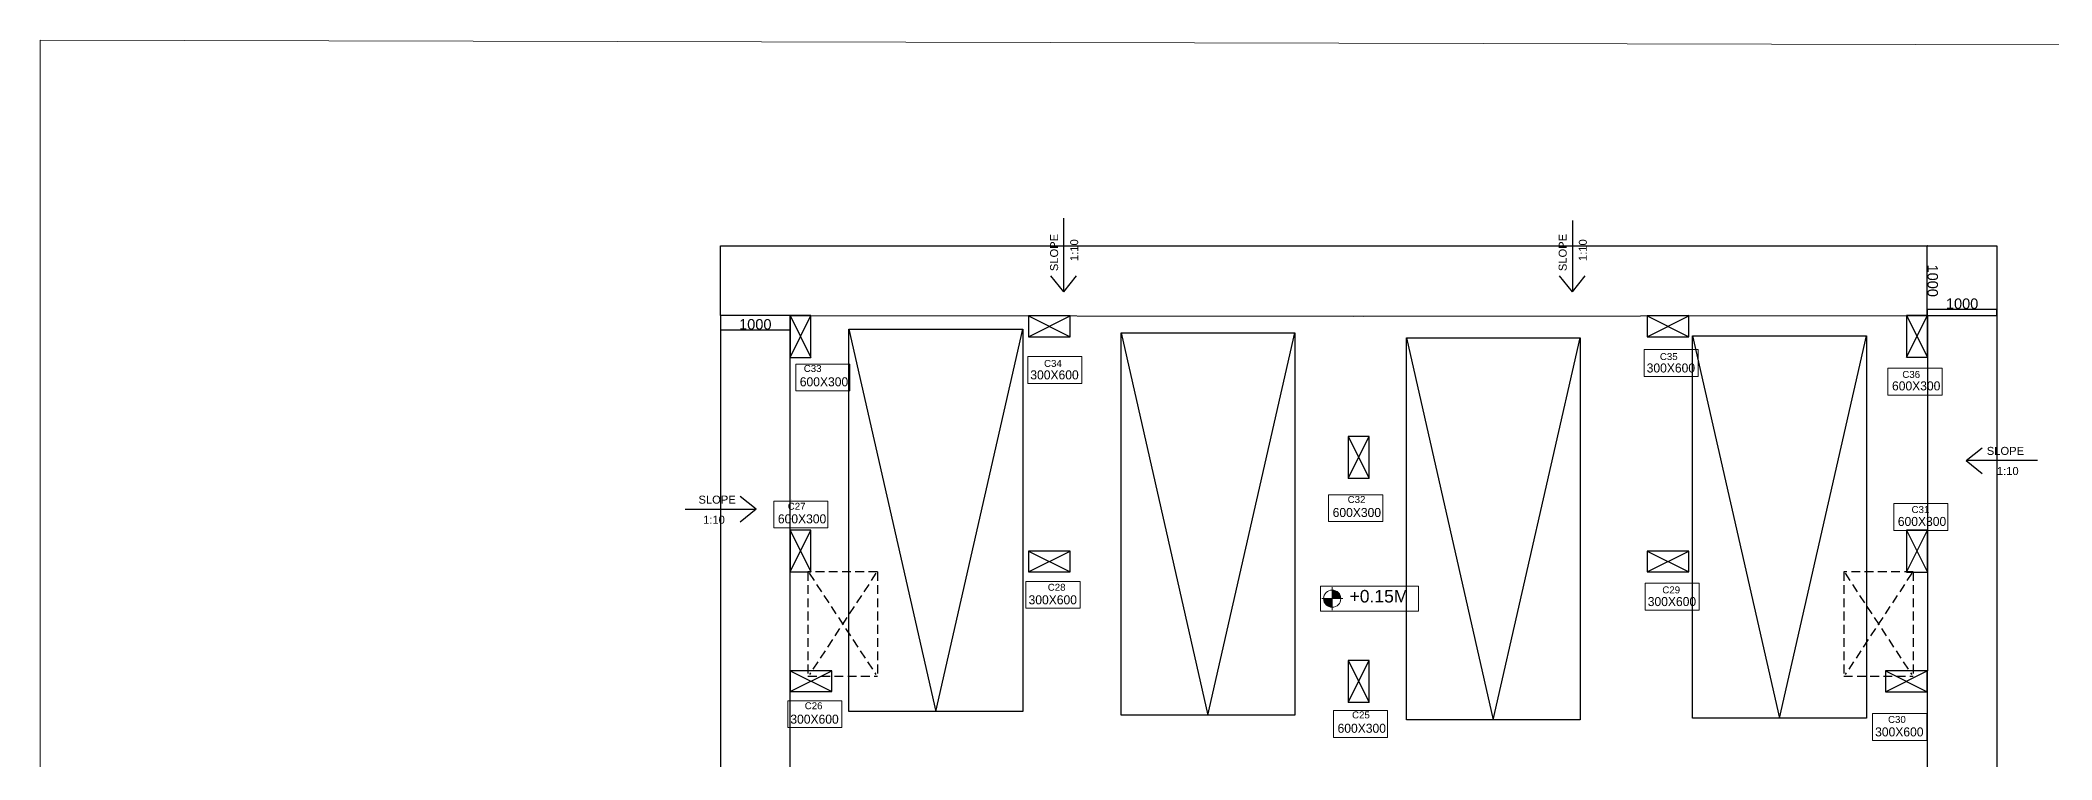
# Model space of a CAD drawing. Header units: millimetres. Extents: x -1932176 to 78768, y -1967 to 1266654.
# Drawn here: x -352314 to -323373, y 491170 to 501521 of the extents above; entities that cross this region are included whole.
import ezdxf

# ---------------------------------------------------------------- set-up
doc = ezdxf.new("R2010")
doc.units = ezdxf.units.MM
doc.linetypes.add('DASHED2', pattern=[9.525, 6.35, -3.175])
doc.layers.add('column', color=7, linetype='Continuous')
for name, color, linetype, lineweight in [('Layer2', 7, 'Continuous', 5), ('LEVEL', 252, 'Continuous', 13), ('SHEET', 7, 'Continuous', 13), ('text', 252, 'Continuous', 5)]:
    doc.layers.add(name, color=color, linetype=linetype, lineweight=lineweight)
doc.styles.get("Standard").update_dxf_attribs({"font": 'arial.ttf'})
doc.dimstyles.new('ISO-25', dxfattribs={"dimtxt": 150, "dimasz": 2.5, "dimexe": 1.25, "dimexo": 0.625, "dimtad": 1, "dimtxsty": 'Standard', "dimcen": 2.5, "dimadec": 0, "dimazin": 0, "dimtfac": 1, "dimtmove": 0, "dimatfit": 3, "dimfxl": 1, "dimarcsym": 0})

# ---------------------------------------------------------------- blocks, each defined once
blk = doc.blocks.new('*D548')
at = {"color": 0, "lineweight": -2, "ltscale": 30, "transparency": 16777216}
for p, q in [((-325163, 497560), (-325163, 497654)), ((-325160, 497653), (-324165, 497653)), ((-324163, 497560), (-324163, 497654))]:
    blk.add_line(p, q, dxfattribs=at)
at = {"color": 0, "ltscale": 30, "transparency": 16777216}
for points in [[(-325160, 497654), (-325160, 497653), (-325163, 497653)], [(-324165, 497654), (-324165, 497653), (-324163, 497653)]]:
    blk.add_solid(points, dxfattribs=at)
at = {"layer": 'Defpoints', "color": 0, "ltscale": 30, "transparency": 16777216}
for p in [(-325163, 497559), (-324163, 497653), (-324163, 497559)]:
    blk.add_point(p, dxfattribs=at)
at = {"color": 0, "ltscale": 30, "transparency": 16777216, "insert": (-324663, 497730), "char_height": 150, "attachment_point": 5}
blk.add_mtext('1000', dxfattribs=at)
blk = doc.blocks.new('*D549')
at = {"color": 0, "lineweight": -2, "ltscale": 30, "transparency": 16777216}
for p, q in [((-325163, 498562), (-325166, 498562)), ((-325164, 497562), (-325164, 498560)), ((-325163, 497559), (-325166, 497559))]:
    blk.add_line(p, q, dxfattribs=at)
at = {"color": 0, "ltscale": 30, "transparency": 16777216}
for points in [[(-325164, 498560), (-325165, 498560), (-325164, 498562)], [(-325164, 497562), (-325165, 497562), (-325164, 497559)]]:
    blk.add_solid(points, dxfattribs=at)
at = {"layer": 'Defpoints', "color": 0, "ltscale": 30, "transparency": 16777216}
for p in [(-325164, 498562), (-325163, 498562), (-325163, 497559)]:
    blk.add_point(p, dxfattribs=at)
at = {"color": 0, "ltscale": 30, "transparency": 16777216, "insert": (-325087, 498061), "char_height": 150, "attachment_point": 5, "rotation": 270.0015}
blk.add_mtext('1000', dxfattribs=at)
blk = doc.blocks.new('*D550')
at = {"color": 0, "lineweight": -2, "ltscale": 30, "transparency": 16777216}
for p, q in [((-342526, 497561), (-342527, 497356)), ((-341525, 497558), (-341526, 497353)), ((-342524, 497357), (-341529, 497354))]:
    blk.add_line(p, q, dxfattribs=at)
at = {"color": 0, "ltscale": 30, "transparency": 16777216}
for points in [[(-342524, 497358), (-342524, 497357), (-342527, 497357)], [(-341529, 497354), (-341529, 497354), (-341526, 497354)]]:
    blk.add_solid(points, dxfattribs=at)
at = {"layer": 'Defpoints', "color": 0, "ltscale": 30, "transparency": 16777216}
for p in [(-342526, 497562), (-341525, 497559), (-341526, 497354)]:
    blk.add_point(p, dxfattribs=at)
at = {"color": 0, "ltscale": 30, "transparency": 16777216, "insert": (-342026, 497433), "char_height": 150, "attachment_point": 5, "rotation": 359.8268}
blk.add_mtext('1000', dxfattribs=at)

msp = doc.modelspace()

# ---------------------------------------------------------------- hatches: boundary and pattern name
at = {"layer": 'LEVEL'}
h = msp.add_hatch(color=7, dxfattribs=at)
h.dxf.hatch_style = 1
h.paths.add_polyline_path([(-333725.76361, 493488.22103), (-333849.99279, 493488.22103, 0.0015394316), (-333849.99515, 493487.45605, 0.4142135624), (-333725.76361, 493363.22452)])
h.paths.add_polyline_path([(-333725.76361, 493611.68759), (-333725.76361, 493488.22103), (-333601.53443, 493488.22103, 0.4124111554)])

# ---------------------------------------------------------------- linework, layer by layer
at = {"ltscale": 30}
for p, q in [((-337587.44796, 497901.67045), (-337587.44796, 498959.55264)), ((-324162.52032, 498562.48939), (-324162.52032, 497558.99044)), ((-328594.03032, 497575.0952), (-328594.03032, 497575.50146)), ((-341508.60613, 494912.45579), (-341508.60343, 494912.45579))]:
    msp.add_line(p, q, dxfattribs=at)
for p, q in [((-330270.12915, 498926.56883), (-330270.12915, 497901.67045)), ((-337587.44796, 497901.67045), (-337772.49287, 498133.33166)), ((-337587.44796, 497901.67045), (-337402.40306, 498133.33166)), ((-330270.12915, 497901.67045), (-330455.17406, 498133.33166)), ((-330270.12915, 497901.67045), (-330085.08425, 498133.33166)), ((-341525.41733, 497558.99044), (-341225.41733, 496958.99044)), ((-341525.41733, 496958.99044), (-341225.41733, 497558.99044)), ((-338094.03032, 497255.69164), (-337494.03032, 497555.69164)), ((-338094.03032, 497555.69164), (-337494.03032, 497255.69164)), ((-329194.03032, 497255.69164), (-328594.03032, 497555.69164)), ((-329194.03032, 497555.69164), (-328594.03032, 497255.69164)), ((-325462.52063, 497559.23582), (-325162.52063, 496959.23582)), ((-325462.52063, 496959.23582), (-325162.52063, 497559.23582)), ((-333495.92503, 495822.46026), (-333195.92503, 495222.46026)), ((-333495.92503, 495222.46026), (-333195.92503, 495822.46026)), ((-324605.21177, 495473.37393), (-324373.55057, 495658.41884)), ((-323580.3134, 495473.37393), (-324605.21177, 495473.37393)), ((-324605.21177, 495473.37393), (-324373.55057, 495288.32902)), ((-342011.40582, 494772.45127), (-342243.06702, 494957.49618)), ((-343036.30419, 494772.45127), (-342011.40582, 494772.45127)), ((-342011.40582, 494772.45127), (-342243.06702, 494587.40636)), ((-341524.91752, 494472.46026), (-341224.91752, 493872.46026)), ((-341524.91752, 493872.46026), (-341224.91752, 494472.46026)), ((-338094.03032, 493872.46026), (-337494.03032, 494172.46026)), ((-338094.03032, 494172.46026), (-337494.03032, 493872.46026)), ((-329194.03032, 493872.46026), (-328594.03032, 494172.46026)), ((-329194.03032, 494172.46026), (-328594.03032, 493872.46026)), ((-333495.92129, 492599.98519), (-333195.92129, 491999.98519)), ((-333495.92129, 491999.98519), (-333195.92129, 492599.98519)), ((-341524.69381, 492151.05338), (-340924.69381, 492451.05338)), ((-341524.69381, 492451.05338), (-340924.69381, 492151.05338)), ((-325763.3768, 492148.9165), (-325163.3768, 492448.9165)), ((-325763.3768, 492448.9165), (-325163.3768, 492148.9165))]:
    msp.add_line(p, q)
at = {"linetype": 'ByBlock', "transparency": 16777216}
msp.add_line((-342525.94373, 498562.01575), (-324162.52032, 498562.48939), dxfattribs=at)
at = {"transparency": 16777216}
for p, q in [((-342525.94373, 497562.01575), (-342525.94373, 498562.01575)), ((-341525.41733, 497558.99044), (-342525.94373, 497562.01575)), ((-342525.94373, 497562.01575), (-342525.94373, 487332.62165)), ((-325162.52032, 497558.99044), (-324162.52032, 497558.99044)), ((-324162.52032, 497558.99044), (-324162.52032, 487322.40545))]:
    msp.add_line(p, q, dxfattribs=at)
at = {"color": 252, "transparency": 16777216}
for p, q in [((-340678.22647, 491862.8914), (-340678.22647, 497362.8914)), ((-340678.22647, 497362.8914), (-338178.22647, 497362.8914)), ((-340678.22647, 497362.8914), (-339428.22647, 491862.8914)), ((-339428.22647, 491862.8914), (-338178.22647, 497362.8914)), ((-338178.22647, 497362.8914), (-338178.22647, 491862.8914)), ((-336764.06877, 491809.83375), (-336764.06877, 497309.83375)), ((-336764.06877, 497309.83375), (-334264.06877, 497309.83375)), ((-336764.06877, 497309.83375), (-335514.06877, 491809.83375)), ((-335514.06877, 491809.83375), (-334264.06877, 497309.83375)), ((-334264.06877, 497309.83375), (-334264.06877, 491809.83375)), ((-332657.87286, 491741.65907), (-332657.87286, 497241.65907)), ((-332657.87286, 497241.65907), (-330157.87286, 497241.65907)), ((-332657.87286, 497241.65907), (-331407.87286, 491741.65907)), ((-331407.87286, 491741.65907), (-330157.87286, 497241.65907)), ((-330157.87286, 497241.65907), (-330157.87286, 491741.65907)), ((-328540.24652, 491768.99343), (-328540.24652, 497268.99343)), ((-328540.24652, 497268.99343), (-326040.24652, 497268.99343)), ((-328540.24652, 497268.99343), (-327290.24652, 491768.99343)), ((-327290.24652, 491768.99343), (-326040.24652, 497268.99343)), ((-326040.24652, 497268.99343), (-326040.24652, 491768.99343)), ((-338178.22647, 491862.8914), (-340678.22647, 491862.8914)), ((-334264.06877, 491809.83375), (-336764.06877, 491809.83375)), ((-330157.87286, 491741.65907), (-332657.87286, 491741.65907)), ((-326040.24652, 491768.99343), (-328540.24652, 491768.99343))]:
    msp.add_line(p, q, dxfattribs=at)
at = {"linetype": 'DASHED2', "ltscale": 20}
for p, q in [((-340269.72151, 493872.46026), (-341269.72151, 493872.46026)), ((-341269.72151, 493872.46026), (-341268.37672, 492374.17108)), ((-341249.70355, 493852.46026), (-340289.72151, 492394.17108)), ((-340289.72151, 493852.46026), (-341248.39466, 492394.17108)), ((-325366.89444, 493872.46026), (-326366.89444, 493872.46026)), ((-326366.89444, 493872.46026), (-326365.54965, 492374.17108)), ((-326346.87648, 493852.46026), (-325386.89444, 492394.17108)), ((-325386.89444, 493852.46026), (-326345.5676, 492394.17108)), ((-341268.37672, 492374.17108), (-340269.72151, 492374.17108)), ((-326365.54965, 492374.17108), (-325366.89444, 492374.17108))]:
    msp.add_line(p, q, dxfattribs=at)
at = {"linetype": 'DASHED2', "ltscale": 20, "transparency": 33554687}
for p, q in [((-340269.72151, 493872.46026), (-340269.72151, 492374.17108)), ((-325366.89444, 493872.46026), (-325366.89444, 492374.17108))]:
    msp.add_line(p, q, dxfattribs=at)
for points in [[(-341525.41733, 496958.99044), (-341225.41733, 496958.99044), (-341225.41733, 497558.99044), (-341525.41733, 497558.99044)], [(-338094.03032, 497255.69164), (-337494.03032, 497255.69164), (-337494.03032, 497555.69164), (-338094.03032, 497555.69164)], [(-329194.03032, 497255.69164), (-328594.03032, 497255.69164), (-328594.03032, 497555.69164), (-329194.03032, 497555.69164)], [(-325462.52063, 496959.23582), (-325162.52063, 496959.23582), (-325162.52063, 497559.23582), (-325462.52063, 497559.23582)], [(-333495.92503, 495222.46026), (-333195.92503, 495222.46026), (-333195.92503, 495822.46026), (-333495.92503, 495822.46026)], [(-341524.91752, 493872.46026), (-341224.91752, 493872.46026), (-341224.91752, 494472.46026), (-341524.91752, 494472.46026)], [(-338094.03032, 493872.46026), (-337494.03032, 493872.46026), (-337494.03032, 494172.46026), (-338094.03032, 494172.46026)], [(-329194.03032, 493872.46026), (-328594.03032, 493872.46026), (-328594.03032, 494172.46026), (-329194.03032, 494172.46026)], [(-333495.92129, 491999.98519), (-333195.92129, 491999.98519), (-333195.92129, 492599.98519), (-333495.92129, 492599.98519)], [(-341524.69381, 492151.05338), (-340924.69381, 492151.05338), (-340924.69381, 492451.05338), (-341524.69381, 492451.05338)], [(-325763.3768, 492148.9165), (-325163.3768, 492148.9165), (-325163.3768, 492448.9165), (-325763.3768, 492448.9165)]]:
    msp.add_lwpolyline(points, close=True)
at = {"transparency": 16777216}
msp.add_lwpolyline([(-340554.83977, 486179.04781), (-336119.86297, 486179.04781), (-336119.86297, 487339.80075), (-341524.03032, 487328.64679), (-341525.41733, 497558.99044), (-333269.03032, 497552.23442)], dxfattribs=at)
at = {"linetype": 'ByBlock', "transparency": 33554687}
msp.add_lwpolyline([(-333419.03032, 497552.23442), (-325162.64332, 497558.99044), (-325164.03032, 487328.64679), (-330568.19768, 487339.80075)], dxfattribs=at)
at = {"layer": 'column'}
for p, q in [((-325463.14342, 494470.28265), (-325163.14342, 493870.28265)), ((-325463.14342, 493870.28265), (-325163.14342, 494470.28265))]:
    msp.add_line(p, q, dxfattribs=at)
msp.add_lwpolyline([(-325463.14342, 493870.28265), (-325163.14342, 493870.28265), (-325163.14342, 494470.28265), (-325463.14342, 494470.28265)], close=True, dxfattribs=at)
at = {"layer": 'Layer2', "color": 252, "true_color": 0x939598, "transparency": 16777216}
for points in [[(-338106.87522, 496971.65815), (-337327.13081, 496971.65815), (-337327.13081, 496584.47757), (-338106.87522, 496584.47757)], [(-329239.06395, 497070.79486), (-328459.31954, 497070.79486), (-328459.31954, 496683.61428), (-329239.06395, 496683.61428)], [(-341444.87662, 496863.03039), (-340665.13221, 496863.03039), (-340665.13221, 496475.84982), (-341444.87662, 496475.84982)], [(-325730.5412, 496804.18819), (-324950.79679, 496804.18819), (-324950.79679, 496417.00761), (-325730.5412, 496417.00761)], [(-333778.08102, 494982.74555), (-332998.3366, 494982.74555), (-332998.3366, 494595.56497), (-333778.08102, 494595.56497)], [(-341760.09854, 494891.46066), (-340980.35413, 494891.46066), (-340980.35413, 494504.28008), (-341760.09854, 494504.28008)], [(-338131.98793, 493735.80238), (-337352.24352, 493735.80238), (-337352.24352, 493348.62181), (-338131.98793, 493348.62181)], [(-329223.51722, 493710.69911), (-328443.77281, 493710.69911), (-328443.77281, 493323.51854), (-329223.51722, 493323.51854)]]:
    msp.add_lwpolyline(points, close=True, dxfattribs=at)
at = {"layer": 'Layer2', "color": 252, "true_color": 0x939598, "transparency": 33554687}
for points in [[(-325646.91159, 494853.90883), (-324867.16718, 494853.90883), (-324867.16718, 494466.72826), (-325646.91159, 494466.72826)], [(-341559.65657, 492018.62779), (-340779.91216, 492018.62779), (-340779.91216, 491631.44721), (-341559.65657, 491631.44721)], [(-333707.59273, 491878.72256), (-332927.84832, 491878.72256), (-332927.84832, 491491.54199), (-333707.59273, 491491.54199)], [(-325951.94871, 491835.40429), (-325172.2043, 491835.40429), (-325172.2043, 491448.22372), (-325951.94871, 491448.22372)]]:
    msp.add_lwpolyline(points, close=True, dxfattribs=at)
at = {"layer": 'LEVEL'}
for p, q in [((-333876.30606, 493488.22103), (-333575.22116, 493488.22103)), ((-333725.76361, 493323.55017), (-333725.76361, 493652.8919))]:
    msp.add_line(p, q, dxfattribs=at)
msp.add_lwpolyline([(-333892.54374, 493665.87788), (-332482.72264, 493665.87788), (-332482.72264, 493307.53996), (-333892.54374, 493307.53996)], close=True, dxfattribs=at)
msp.add_circle((-333725.76361, 493487.45605), 124.23154, dxfattribs=at)
at = {"layer": 'SHEET'}
msp.add_lwpolyline([(-352314.31847, 501520.81752), (-308722.68769, 501419.01478), (-308722.68769, 471181.34526), (-352314.31847, 471283.148)], close=True, dxfattribs=at)

# ---------------------------------------------------------------- texts
for s, p in [('SLOPE', (-337669.46674, 498199.02492)), ('SLOPE', (-330352.14793, 498199.02492)), ('1:10', (-337380.15466, 498344.3619)), ('1:10', (-330062.83585, 498344.3619))]:
    msp.add_text(s, height=115.102653, rotation=90).set_placement(p)
for s, p in [('SLOPE', (-324307.85731, 495555.3927)), ('1:10', (-324162.52032, 495266.08063)), ('SLOPE', (-342843.60289, 494854.47004)), ('1:10', (-342776.87148, 494565.15797))]:
    msp.add_text(s, height=115.102653).set_placement(p)
at = {"layer": 'Layer2', "color": 252, "linetype": 'ByBlock', "lineweight": 9, "true_color": 0x939598, "transparency": 16777216, "char_height": 130, "attachment_point": 1}
for s, insert in [('{\\fCentury Gothic|b0|i0|c0|p34;600X300}', (-341385.90257, 496672.07753)), ('{\\fCentury Gothic|b0|i0|c0|p34;300X600}', (-338069.10268, 496771.72157)), ('{\\fCentury Gothic|b0|i0|c0|p34;300X600}', (-329201.29141, 496870.85828)), ('{\\fCentury Gothic|b0|i0|c0|p34;600X300}', (-325671.56715, 496613.23532)), ('{\\fCentury Gothic|b0|i0|c0|p34;600X300}', (-341701.12449, 494700.50779)), ('{\\fCentury Gothic|b0|i0|c0|p34;600X300}', (-333719.10697, 494791.79268)), ('{\\fCentury Gothic|b0|i0|c0|p34;600X300}', (-325587.93754, 494662.95597)), ('{\\fCentury Gothic|b0|i0|c0|p34;300X600}', (-338094.21539, 493535.8658)), ('{\\fCentury Gothic|b0|i0|c0|p34;300X600}', (-329185.74468, 493510.76253)), ('{\\fCentury Gothic|b0|i0|c0|p34;300X600}', (-341521.88402, 491818.69121)), ('{\\fCentury Gothic|b0|i0|c0|p34;600X300}', (-333648.61868, 491687.7697)), ('{\\fCentury Gothic|b0|i0|c0|p34;300X600}', (-325914.17617, 491635.46771))]:
    msp.add_mtext_dynamic_manual_height_columns(s, width=741.9718666, gutter_width=57.3737, heights=[0], dxfattribs=dict(at, insert=insert))
at = {"layer": 'LEVEL'}
msp.add_text('+0.15M', height=180.198019, dxfattribs=at).set_placement((-333475.93462, 493432.08365))
at = {"layer": 'text', "color": 252, "true_color": 0x939598, "transparency": 16777216, "char_height": 99.743185, "attachment_point": 1}
for s, insert in [('C35', (-329011.47635, 497019.47126)), ('C33', (-341328.61256, 496848.92927)), ('C34', (-337871.70759, 496921.55926)), ('C36', (-325523.23037, 496762.77948)), ('C32', (-333503.45601, 494964.02422)), ('C27', (-341559.19967, 494866.09184)), ('C31', (-325390.45661, 494818.82381)), ('C28', (-337818.37716, 493700.97715)), ('C29', (-328976.02341, 493663.0039)), ('C26', (-341314.89255, 491996.47046)), ('C25', (-333440.17886, 491864.52336)), ('C30', (-325728.51138, 491799.4216))]:
    msp.add_mtext_dynamic_manual_height_columns(s, width=1.2192188, gutter_width=1, heights=[0], dxfattribs=dict(at, insert=insert))

# ---------------------------------------------------------------- dimensions: what is measured, and where the dimension line sits
at = {"color": 252, "ltscale": 30}
for p1, p2, distance, picture, middle in [((-325162.52063, 497559.23582), (-325162.5465, 498562.4636), 1.93754, '*D549', (-325087.26016, 498060.85165)), ((-342525.94373, 497562.01575), (-341525.41733, 497558.99044), -204.91911, '*D550', (-342026.06668, 497432.79552))]:
    dim = msp.add_aligned_dim(p1=p1, p2=p2, distance=distance, text='1000', dimstyle='ISO-25', dxfattribs=at)
    dim.commit()
    dim.dimension.update_dxf_attribs({"geometry": picture, "text_midpoint": middle})
dim = msp.add_linear_dim(base=(-324162.52032, 497653.20015), p1=(-325162.64332, 497558.99044), p2=(-324162.52032, 497558.99044), text='1000', dimstyle='ISO-25', dxfattribs=at)
dim.commit()
dim.dimension.update_dxf_attribs({"geometry": '*D548', "text_midpoint": (-324662.58182, 497730.4111)})

doc.saveas('drawing.dxf')
